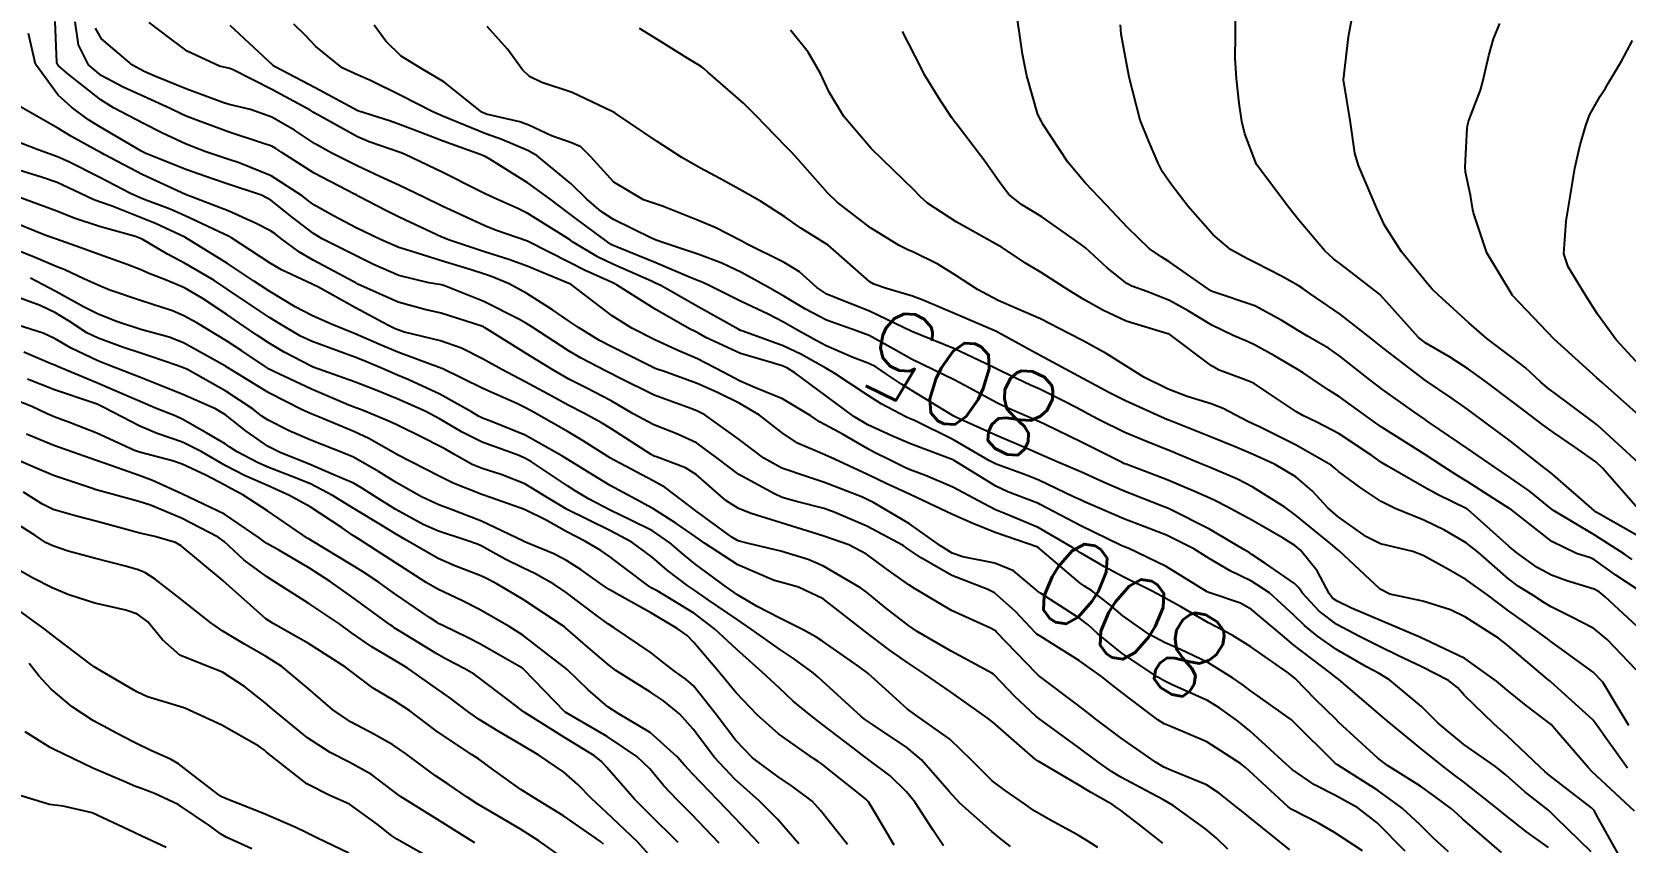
# Model space of a CAD drawing. Header units: metres. Extents: x 307586 to 320046, y 7427249 to 7434250.
# Drawn here: x 319040.3 to 319114.7, y 7429879.1 to 7429917 of the extents above; entities that cross this region are included whole.
import ezdxf
from ezdxf.enums import TextEntityAlignment as Align

# ---------------------------------------------------------------- set-up
doc = ezdxf.new("R2010")
doc.units = ezdxf.units.M
doc.header["$MEASUREMENT"] = 0
for name, color, linetype in [('Cotas', 45, 'Continuous'), ('Curvas de Nivel 1m', 11, 'Continuous'), ('Curvas de Nivel 5m', 15, 'Continuous')]:
    doc.layers.add(name, color=color, linetype=linetype)
doc.styles.add('Style-STANDARD', font='STANDARD.shx')

msp = doc.modelspace()

# ---------------------------------------------------------------- linework, layer by layer
at = {"layer": 'Curvas de Nivel 1m', "flags": 128}
for points, elevation in [([(319115.046, 7429892.358), (319114.689, 7429892.606), (319113.306, 7429893.489), (319111.368, 7429894.64), (319111.323, 7429894.674), (319110.236, 7429895.56), (319109.338, 7429896.191), (319108.601, 7429896.677), (319107.356, 7429897.534), (319105.62, 7429898.716), (319105.474, 7429898.819), (319105.375, 7429898.887), (319104.839, 7429899.264), (319103.388, 7429900.298), (319102.799, 7429900.746), (319101.404, 7429901.858), (319100.867, 7429902.227), (319099.893, 7429902.783), (319099.417, 7429903.063), (319098.696, 7429903.525), (319097.434, 7429904.201), (319095.536, 7429904.839), (319095.459, 7429904.856), (319095.443, 7429904.868), (319095.376, 7429904.908), (319093.457, 7429906.249), (319093.078, 7429906.482), (319092.51, 7429906.874), (319091.478, 7429907.871), (319090.494, 7429908.9), (319089.503, 7429909.958), (319088.694, 7429910.918), (319087.53, 7429912.686), (319087.443, 7429912.842), (319087.397, 7429912.932), (319087.28, 7429913.191), (319086.775, 7429914.942), (319086.582, 7429915.954), (319086.434, 7429916.947), (319086.234, 7429918.32)], 811), ([(319115.347, 7429896.871), (319113.443, 7429898.619), (319113.374, 7429898.682), (319113.163, 7429898.835), (319111.388, 7429900.155), (319111.11, 7429900.364), (319110.775, 7429900.649), (319110.055, 7429901.316), (319109.404, 7429901.825), (319108.269, 7429902.681), (319107.424, 7429903.415), (319105.984, 7429904.712), (319105.716, 7429904.986), (319105.449, 7429905.287), (319104.273, 7429906.732), (319103.481, 7429907.97), (319103.124, 7429908.746), (319102.647, 7429909.895), (319102.266, 7429910.759), (319102.099, 7429911.342), (319101.893, 7429912.765), (319101.563, 7429914.77), (319101.794, 7429916.767), (319102.084, 7429918.284)], 814), ([(319108.94, 7429878.672), (319107.148, 7429880.22), (319106.903, 7429880.446), (319106.606, 7429880.698), (319105.777, 7429881.329), (319105.163, 7429881.759), (319103.629, 7429882.735), (319103.178, 7429883.077), (319101.338, 7429884.759), (319101.204, 7429884.887), (319100.259, 7429885.82), (319099.308, 7429886.789), (319099.224, 7429886.866), (319098.938, 7429887.083), (319097.245, 7429888.276), (319096.375, 7429888.823), (319095.623, 7429889.201), (319095.258, 7429889.387), (319093.997, 7429890.121), (319093.27, 7429890.537), (319092.629, 7429890.866), (319091.279, 7429891.537), (319090.403, 7429892.012), (319089.291, 7429892.668), (319088.913, 7429892.914), (319087.307, 7429893.842), (319085.784, 7429894.485), (319085.319, 7429894.667), (319084.755, 7429894.966), (319083.331, 7429895.739), (319082.051, 7429896.277), (319081.338, 7429896.545), (319081.022, 7429896.687), (319080.371, 7429897.015), (319079.673, 7429897.35), (319079.348, 7429897.524), (319078.198, 7429898.198), (319077.359, 7429898.652), (319077.098, 7429898.792), (319076.696, 7429899.06), (319075.375, 7429899.854), (319074.109, 7429900.366), (319073.387, 7429900.686), (319072.606, 7429901.108), (319071.399, 7429901.726), (319070.424, 7429902.156), (319069.408, 7429902.622), (319068.341, 7429903.161), (319067.421, 7429903.73), (319065.499, 7429905.199), (319065.463, 7429905.22), (319065.443, 7429905.23), (319065.389, 7429905.255), (319063.451, 7429906.062), (319062.597, 7429906.375), (319061.458, 7429906.731), (319059.821, 7429907.266), (319059.464, 7429907.414), (319059.201, 7429907.537), (319057.474, 7429908.352), (319056.842, 7429908.665), (319055.591, 7429909.318), (319055.484, 7429909.376), (319055.385, 7429909.421), (319053.499, 7429910.407), (319051.987, 7429911.363), (319051.704, 7429911.556), (319051.516, 7429911.661), (319051.089, 7429911.803), (319049.522, 7429912.315), (319048.09, 7429912.841), (319047.529, 7429913.062), (319047.289, 7429913.172), (319046.776, 7429913.421), (319045.541, 7429913.986), (319044.581, 7429914.416), (319043.555, 7429914.963), (319042.959, 7429915.469), (319042.487, 7429916.392), (319042.338, 7429917.479)], 801), ([(319115.324, 7429894.718), (319113.668, 7429896.617), (319113.347, 7429896.918), (319112.397, 7429897.59), (319111.368, 7429898.288), (319110.873, 7429898.648), (319110.018, 7429899.299), (319109.384, 7429899.779), (319108.186, 7429900.682), (319107.399, 7429901.252), (319106.516, 7429901.816), (319105.41, 7429902.455), (319105.076, 7429902.723), (319103.44, 7429904.553), (319103.245, 7429904.742), (319101.457, 7429906.131), (319101.099, 7429906.405), (319100.697, 7429906.771), (319099.484, 7429908.211), (319099.009, 7429908.795), (319097.513, 7429910.81), (319096.955, 7429912.246), (319096.816, 7429912.821), (319096.702, 7429913.667), (319096.565, 7429914.825), (319096.515, 7429915.769), (319096.522, 7429916.826), (319096.517, 7429917.908)], 813), ([(319104.443, 7429878.727), (319103.146, 7429880.043), (319102.239, 7429880.749), (319101.159, 7429881.338), (319100.215, 7429881.825), (319099.17, 7429882.542), (319098.892, 7429882.793), (319097.196, 7429884.353), (319096.621, 7429884.819), (319095.789, 7429885.412), (319095.212, 7429885.76), (319093.573, 7429886.503), (319093.221, 7429886.672), (319092.902, 7429886.863), (319091.239, 7429887.965), (319090.083, 7429888.898), (319089.651, 7429889.298), (319089.26, 7429889.6), (319087.416, 7429890.784), (319087.272, 7429890.875), (319087.243, 7429890.901), (319087.212, 7429890.931), (319086.151, 7429891.817), (319085.285, 7429892.18), (319083.791, 7429892.471), (319083.29, 7429892.646), (319082.752, 7429892.985), (319081.308, 7429894.015), (319079.592, 7429895.026), (319079.412, 7429895.117), (319079.324, 7429895.159), (319079.1, 7429895.258), (319077.332, 7429895.951), (319076.495, 7429896.223), (319075.338, 7429896.627), (319074.492, 7429897.089), (319073.351, 7429897.952), (319071.74, 7429899.116), (319071.366, 7429899.306), (319071.09, 7429899.402), (319069.376, 7429900.028), (319067.705, 7429900.85), (319067.391, 7429901.024), (319067.102, 7429901.174), (319065.964, 7429901.757), (319065.402, 7429902.087), (319063.67, 7429903.217), (319063.415, 7429903.379), (319063.061, 7429903.582), (319061.43, 7429904.408), (319059.557, 7429905.152), (319059.442, 7429905.182), (319058.857, 7429905.276), (319057.446, 7429905.626), (319056.277, 7429906.134), (319055.455, 7429906.543), (319053.873, 7429907.336), (319053.465, 7429907.588), (319052.469, 7429908.352), (319051.481, 7429909.139), (319051.045, 7429909.374), (319049.49, 7429909.894), (319048.754, 7429910.137), (319047.5, 7429910.58), (319045.609, 7429911.341), (319045.512, 7429911.385), (319045.411, 7429911.441), (319043.524, 7429912.548), (319042.959, 7429912.901), (319042.172, 7429913.48), (319041.541, 7429914.047), (319040.488, 7429915.501), (319040.162, 7429916.92)], 799), ([(319111.135, 7429878.892), (319110.121, 7429879.633), (319109.15, 7429880.396), (319108.813, 7429880.673), (319107.166, 7429881.958), (319106.749, 7429882.276), (319106.208, 7429882.704), (319105.185, 7429883.529), (319103.703, 7429884.735), (319103.207, 7429885.158), (319101.337, 7429886.759), (319101.224, 7429886.847), (319100.926, 7429887.066), (319099.246, 7429888.356), (319098.712, 7429888.795), (319097.265, 7429890.015), (319096.756, 7429890.306), (319095.273, 7429890.807), (319095.209, 7429890.841), (319093.285, 7429892.028), (319091.509, 7429892.878), (319091.294, 7429892.962), (319091.156, 7429893.021), (319089.308, 7429893.925), (319087.406, 7429894.929), (319087.323, 7429894.97), (319085.893, 7429895.516), (319085.331, 7429895.786), (319083.391, 7429896.98), (319083.343, 7429897.007), (319083.294, 7429897.03), (319081.354, 7429897.76), (319080.476, 7429898.13), (319079.359, 7429898.65), (319078.705, 7429899.037), (319077.377, 7429900.007), (319075.943, 7429901.072), (319075.609, 7429901.29), (319075.396, 7429901.392), (319074.951, 7429901.531), (319073.402, 7429901.981), (319071.797, 7429902.728), (319071.411, 7429902.936), (319071.287, 7429902.997), (319071.026, 7429903.126), (319069.426, 7429904.041), (319067.648, 7429905.168), (319067.444, 7429905.273), (319066.13, 7429905.87), (319065.453, 7429906.211), (319063.463, 7429907.22), (319061.96, 7429907.735), (319061.47, 7429907.935), (319060.228, 7429908.51), (319059.479, 7429908.866), (319058.621, 7429909.279), (319057.491, 7429909.822), (319056.559, 7429910.242), (319055.504, 7429910.742), (319054.329, 7429911.332), (319053.517, 7429911.792), (319052.579, 7429912.41), (319051.529, 7429913.025), (319050.527, 7429913.38), (319049.536, 7429913.615), (319049.226, 7429913.705), (319047.547, 7429914.331), (319046.051, 7429914.937), (319045.559, 7429915.148), (319045.019, 7429915.445), (319043.575, 7429916.681), (319043.287, 7429917.172)], 802), ([(319113.134, 7429878.701), (319111.483, 7429880.303), (319111.153, 7429880.622), (319110.023, 7429881.518), (319109.169, 7429882.273), (319108.666, 7429882.675), (319107.188, 7429883.715), (319105.982, 7429884.708), (319105.596, 7429885.103), (319105.211, 7429885.489), (319103.724, 7429886.735), (319103.227, 7429887.034), (319102.64, 7429887.338), (319101.244, 7429888.149), (319100.353, 7429888.773), (319099.749, 7429889.274), (319099.262, 7429889.734), (319098.105, 7429890.802), (319097.278, 7429891.345), (319096.28, 7429891.822), (319095.289, 7429892.402), (319094.585, 7429892.847), (319093.302, 7429893.487), (319092.295, 7429893.883), (319091.314, 7429894.254), (319089.796, 7429894.903), (319089.469, 7429895.053), (319089.325, 7429895.118), (319088.954, 7429895.287), (319087.334, 7429896.059), (319086.712, 7429896.315), (319085.341, 7429896.808), (319085.041, 7429896.963), (319083.357, 7429897.939), (319081.53, 7429898.839), (319081.372, 7429898.909), (319081.305, 7429898.934), (319081.161, 7429899.003), (319079.98, 7429899.629), (319079.378, 7429900.014), (319077.813, 7429901.046), (319077.395, 7429901.291), (319076.264, 7429901.93), (319075.406, 7429902.34), (319073.478, 7429903.034), (319073.412, 7429903.058), (319073.323, 7429903.101), (319071.429, 7429904.164), (319069.683, 7429905.148), (319069.444, 7429905.263), (319069.246, 7429905.351), (319067.453, 7429906.143), (319066.761, 7429906.485), (319065.564, 7429907.198), (319065.505, 7429907.241), (319065.464, 7429907.271), (319065.254, 7429907.413), (319063.476, 7429908.52), (319063.004, 7429908.753), (319061.884, 7429909.244), (319061.486, 7429909.437), (319061.116, 7429909.626), (319059.5, 7429910.44), (319057.711, 7429911.288), (319057.514, 7429911.367), (319056.072, 7429911.865), (319055.521, 7429912.102), (319053.839, 7429913.028), (319053.532, 7429913.203), (319053.447, 7429913.256), (319053.306, 7429913.343), (319051.547, 7429914.292), (319049.723, 7429915.226), (319049.561, 7429915.287), (319049.081, 7429915.395), (319047.57, 7429916.102), (319046.819, 7429916.665), (319045.794, 7429917.437)], 803), ([(319114.389, 7429878.607), (319113.434, 7429880.333), (319113.271, 7429880.619), (319113.154, 7429880.747), (319112.612, 7429881.172), (319111.169, 7429882.274), (319110.969, 7429882.441), (319110.75, 7429882.646), (319109.195, 7429884.138), (319108.582, 7429884.676), (319107.216, 7429886.005), (319106.891, 7429886.366), (319106.468, 7429886.701), (319105.232, 7429887.345), (319104.101, 7429887.871), (319103.246, 7429888.281), (319102.31, 7429888.749), (319101.259, 7429889.32), (319100.43, 7429889.938), (319099.655, 7429890.784), (319099.495, 7429891.007), (319099.277, 7429891.235), (319097.927, 7429892.163), (319097.291, 7429892.593), (319097.157, 7429892.678), (319096.919, 7429892.816), (319095.307, 7429893.772), (319093.489, 7429894.69), (319093.322, 7429894.766), (319093.071, 7429894.863), (319091.33, 7429895.54), (319090.391, 7429895.951), (319089.338, 7429896.427), (319088.192, 7429896.922), (319087.348, 7429897.282), (319086.743, 7429897.548), (319085.361, 7429898.153), (319083.519, 7429898.979), (319083.374, 7429899.05), (319083.213, 7429899.143), (319081.386, 7429900.263), (319080.928, 7429900.549), (319080.23, 7429901.017), (319079.723, 7429901.352), (319079.398, 7429901.511), (319078.63, 7429901.809), (319077.406, 7429902.34), (319076.935, 7429902.584), (319076.066, 7429903.07), (319075.418, 7429903.435), (319074.697, 7429903.814), (319073.433, 7429904.413), (319072.002, 7429905.122), (319071.624, 7429905.307), (319071.445, 7429905.375), (319071.052, 7429905.529), (319069.454, 7429906.216), (319067.698, 7429906.93), (319067.462, 7429907.029), (319067.366, 7429907.075), (319067.211, 7429907.174), (319066.208, 7429907.927), (319065.476, 7429908.477), (319064.498, 7429909.21), (319063.494, 7429909.935), (319061.697, 7429911.061), (319061.512, 7429911.163), (319061.294, 7429911.252), (319059.519, 7429911.898), (319058.516, 7429912.287), (319057.527, 7429912.664), (319057.057, 7429912.826), (319055.533, 7429913.32), (319053.549, 7429914.384), (319051.675, 7429915.368), (319051.604, 7429915.41), (319051.564, 7429915.453), (319050.677, 7429916.274), (319049.582, 7429917.294)], 804), ([(319114.83, 7429882.603), (319113.876, 7429883.93), (319113.404, 7429884.618), (319113.205, 7429884.858), (319111.248, 7429886.64), (319111.223, 7429886.662), (319111.098, 7429886.769), (319109.248, 7429888.336), (319108.801, 7429888.675), (319107.263, 7429889.657), (319106.564, 7429889.999), (319105.27, 7429890.399), (319103.733, 7429890.735), (319103.275, 7429890.966), (319101.367, 7429892.759), (319101.294, 7429892.825), (319100.976, 7429893.087), (319099.318, 7429894.441), (319098.822, 7429894.795), (319097.332, 7429895.726), (319096.618, 7429896.103), (319095.341, 7429896.652), (319094.881, 7429896.845), (319093.352, 7429897.471), (319092.362, 7429897.866), (319091.364, 7429898.289), (319090.123, 7429898.899), (319089.632, 7429899.163), (319089.377, 7429899.298), (319088.603, 7429899.696), (319087.387, 7429900.303), (319086.956, 7429900.504), (319085.996, 7429900.951), (319085.587, 7429901.149), (319085.396, 7429901.246), (319084.851, 7429901.513), (319083.405, 7429902.197), (319081.413, 7429903), (319079.427, 7429903.956), (319077.939, 7429904.541), (319077.438, 7429904.742), (319076.97, 7429905.057), (319076.17, 7429905.789), (319075.454, 7429906.232), (319073.693, 7429907.098), (319073.464, 7429907.224), (319072.219, 7429907.868), (319071.473, 7429908.169), (319069.773, 7429908.854), (319069.481, 7429908.959), (319068.884, 7429909.156), (319067.495, 7429909.986), (319066.406, 7429911.187), (319065.952, 7429911.628), (319065.519, 7429911.817), (319064.585, 7429912.146), (319063.527, 7429912.65), (319063.105, 7429912.802), (319061.532, 7429913.164), (319061.335, 7429913.252), (319059.554, 7429914.675), (319058.534, 7429915.28), (319057.569, 7429915.87), (319056.849, 7429916.574), (319056.302, 7429917.309)], 806), ([(319114.9, 7429884.603), (319114.393, 7429885.427), (319113.676, 7429886.615), (319113.23, 7429887.096), (319111.646, 7429888.237), (319111.251, 7429888.519), (319111.091, 7429888.642), (319110.026, 7429889.424), (319109.266, 7429889.961), (319108.315, 7429890.68), (319107.28, 7429891.422), (319106.47, 7429891.888), (319105.291, 7429892.542), (319104.8, 7429892.725), (319103.298, 7429893.087), (319102.638, 7429893.412), (319101.317, 7429894.34), (319100.838, 7429894.767), (319100.106, 7429895.554), (319099.337, 7429896.215), (319098.341, 7429896.8), (319097.35, 7429897.26), (319096.59, 7429897.586), (319095.362, 7429898.09), (319093.405, 7429898.86), (319093.373, 7429898.876), (319093.351, 7429898.882), (319091.382, 7429899.766), (319090.634, 7429900.14), (319089.392, 7429900.802), (319089.188, 7429900.912), (319087.402, 7429901.885), (319086.72, 7429902.254), (319085.438, 7429902.96), (319085.413, 7429902.975), (319085.391, 7429902.982), (319083.426, 7429903.826), (319081.977, 7429904.452), (319081.438, 7429904.654), (319080.23, 7429905.018), (319079.629, 7429905.212), (319079.446, 7429905.326), (319077.487, 7429907.05), (319077.463, 7429907.069), (319076.227, 7429907.825), (319075.476, 7429908.365), (319074.35, 7429909.091), (319073.49, 7429909.579), (319072.47, 7429910.144), (319071.506, 7429910.655), (319070.667, 7429911.138), (319069.52, 7429911.877), (319067.605, 7429913.169), (319067.534, 7429913.219), (319067.421, 7429913.285), (319065.548, 7429914.178), (319064.128, 7429914.64), (319063.558, 7429914.921), (319063.23, 7429915.225), (319062.533, 7429916.196), (319061.583, 7429917.25)], 807), ([(319115.232, 7429887.2), (319113.88, 7429888.614), (319113.258, 7429889.129), (319112.233, 7429889.661), (319111.268, 7429890.137), (319110.952, 7429890.327), (319110.456, 7429890.652), (319109.728, 7429891.114), (319109.281, 7429891.442), (319107.867, 7429892.684), (319107.299, 7429893.125), (319106.283, 7429893.731), (319105.315, 7429894.19), (319103.979, 7429894.733), (319103.326, 7429895.062), (319102.392, 7429895.69), (319101.34, 7429896.467), (319101.186, 7429896.607), (319100.987, 7429896.765), (319099.357, 7429897.697), (319097.617, 7429898.56), (319097.371, 7429898.669), (319097.074, 7429898.814), (319095.954, 7429899.406), (319095.381, 7429899.627), (319094.26, 7429899.975), (319093.387, 7429900.308), (319092.24, 7429900.872), (319091.398, 7429901.394), (319090.49, 7429901.98), (319089.409, 7429902.563), (319088.743, 7429902.917), (319087.423, 7429903.593), (319086.3, 7429904.076), (319085.435, 7429904.46), (319084.479, 7429904.97), (319083.449, 7429905.634), (319082.616, 7429906.15), (319081.46, 7429906.72), (319081.258, 7429906.809), (319080.824, 7429907.016), (319079.475, 7429907.846), (319077.917, 7429909.046), (319077.489, 7429909.466), (319076.078, 7429911.072), (319075.806, 7429911.366), (319075.519, 7429911.653), (319074.117, 7429913.094), (319073.541, 7429913.665), (319071.878, 7429915.125), (319071.709, 7429915.272), (319071.565, 7429915.378), (319070.944, 7429915.761), (319069.578, 7429916.61), (319068.694, 7429917.159)], 808), ([(319115.259, 7429889.246), (319113.793, 7429890.615), (319113.501, 7429890.844), (319113.276, 7429890.964), (319112.002, 7429891.355), (319111.283, 7429891.615), (319110.619, 7429891.983), (319109.661, 7429892.664), (319109.297, 7429892.959), (319107.376, 7429894.689), (319107.323, 7429894.723), (319105.993, 7429895.374), (319105.333, 7429895.737), (319103.575, 7429896.738), (319103.345, 7429896.884), (319102.886, 7429897.208), (319101.365, 7429898.229), (319100.316, 7429898.776), (319099.671, 7429899.081), (319099.378, 7429899.252), (319098.067, 7429900.122), (319097.391, 7429900.569), (319097.23, 7429900.651), (319096.777, 7429900.819), (319095.759, 7429901.197), (319095.398, 7429901.396), (319093.458, 7429902.86), (319093.413, 7429902.889), (319093.371, 7429902.903), (319091.422, 7429903.49), (319090.329, 7429903.997), (319089.437, 7429904.504), (319088.763, 7429904.917), (319087.451, 7429905.762), (319086.715, 7429906.201), (319085.575, 7429906.958), (319085.464, 7429907.029), (319085.318, 7429907.108), (319083.48, 7429908.123), (319082.144, 7429909), (319081.801, 7429909.311), (319081.499, 7429909.629), (319080.053, 7429911.025), (319079.518, 7429911.547), (319078.233, 7429913.043), (319077.55, 7429914.183), (319077.141, 7429915.056), (319076.562, 7429916.054), (319075.738, 7429917.078)], 809), ([(319115.306, 7429893.466), (319113.374, 7429894.567), (319113.323, 7429894.597), (319113.292, 7429894.62), (319111.34, 7429896.325), (319111.166, 7429896.467), (319110.93, 7429896.646), (319109.361, 7429897.881), (319108.295, 7429898.681), (319107.38, 7429899.353), (319106.597, 7429899.913), (319105.393, 7429900.72), (319103.408, 7429902.244), (319102.779, 7429902.746), (319101.428, 7429903.792), (319099.991, 7429904.782), (319099.669, 7429905.011), (319099.447, 7429905.154), (319098.666, 7429905.583), (319097.457, 7429906.219), (319097.053, 7429906.41), (319096.286, 7429906.828), (319095.473, 7429907.537), (319094.316, 7429908.852), (319093.503, 7429909.898), (319093.112, 7429910.469), (319092.914, 7429910.869), (319092.5, 7429911.853), (319092.065, 7429912.882), (319091.563, 7429914.89), (319091.186, 7429916.894), (319091.15, 7429917.334)], 812), ([(319115.401, 7429901.411), (319114.294, 7429902.611), (319113.431, 7429903.821), (319112.922, 7429904.625), (319112.064, 7429906.027), (319111.861, 7429906.636), (319111.969, 7429908.16), (319112.049, 7429908.642), (319112.157, 7429909.297), (319112.371, 7429910.637), (319112.62, 7429911.73), (319112.882, 7429912.63), (319113.063, 7429913.104), (319113.554, 7429913.996), (319113.797, 7429914.38), (319113.95, 7429914.616), (319114.553, 7429915.63), (319115.069, 7429916.605)], 816), ([(319102.459, 7429878.747), (319101.141, 7429879.597), (319100.401, 7429880.027), (319099.152, 7429880.669), (319098.98, 7429880.792), (319097.17, 7429882.474), (319096.993, 7429882.635), (319096.764, 7429882.816), (319095.188, 7429883.832), (319093.506, 7429884.55), (319093.2, 7429884.67), (319092.892, 7429884.863), (319091.216, 7429886.142), (319090.797, 7429886.465), (319090.261, 7429886.894), (319089.234, 7429887.626), (319087.43, 7429888.749), (319087.252, 7429888.866), (319087.185, 7429888.931), (319086.247, 7429889.93), (319085.271, 7429890.798), (319084.93, 7429890.963), (319083.279, 7429891.598), (319081.85, 7429892.432), (319081.291, 7429892.805), (319081.175, 7429892.885), (319080.998, 7429893.004), (319079.306, 7429893.913), (319077.79, 7429894.571), (319077.318, 7429894.729), (319076.018, 7429895.07), (319075.459, 7429895.212), (319075.325, 7429895.261), (319074.989, 7429895.421), (319073.335, 7429896.327), (319072.302, 7429897.11), (319071.35, 7429897.808), (319070.44, 7429898.22), (319069.358, 7429898.641), (319068.403, 7429899.16), (319067.372, 7429899.76), (319066.203, 7429900.366), (319065.387, 7429900.783), (319064.637, 7429901.208), (319063.4, 7429901.975), (319061.456, 7429903.196), (319061.413, 7429903.225), (319061.373, 7429903.241), (319059.422, 7429903.863), (319058.668, 7429904.034), (319057.429, 7429904.372), (319055.539, 7429905.221), (319055.442, 7429905.273), (319055.355, 7429905.321), (319053.453, 7429906.339), (319052.813, 7429906.706), (319051.923, 7429907.363), (319051.67, 7429907.572), (319051.466, 7429907.712), (319050.796, 7429908.051), (319049.475, 7429908.642), (319047.483, 7429909.41), (319045.496, 7429910.318), (319043.689, 7429911.279), (319043.512, 7429911.376), (319043.348, 7429911.462), (319042.161, 7429912.122), (319041.523, 7429912.505), (319039.788, 7429913.507)], 798), ([(319099.069, 7429878.791), (319097.148, 7429880.328), (319096.883, 7429880.547), (319096.545, 7429880.819), (319095.765, 7429881.437), (319095.163, 7429881.831), (319093.532, 7429882.493), (319093.171, 7429882.658), (319092.824, 7429882.863), (319091.19, 7429884.004), (319090, 7429884.898), (319089.554, 7429885.252), (319089.209, 7429885.518), (319087.331, 7429886.929), (319087.224, 7429887.028), (319085.367, 7429888.958), (319085.31, 7429889.015), (319085.254, 7429889.059), (319085.079, 7429889.138), (319083.263, 7429889.975), (319081.534, 7429890.997), (319081.275, 7429891.169), (319080.198, 7429891.932), (319079.289, 7429892.597), (319078.462, 7429893.038), (319077.299, 7429893.446), (319076.749, 7429893.61), (319075.308, 7429894.06), (319073.9, 7429894.509), (319073.317, 7429894.73), (319072.718, 7429895.106), (319071.335, 7429896.319), (319070.846, 7429896.635), (319069.478, 7429897.148), (319069.375, 7429897.181), (319069.343, 7429897.194), (319069.233, 7429897.262), (319067.356, 7429898.476), (319066.923, 7429898.741), (319066.087, 7429899.189), (319065.368, 7429899.564), (319064.602, 7429899.98), (319063.384, 7429900.64), (319062.262, 7429901.231), (319061.398, 7429901.709), (319060.379, 7429902.232), (319059.406, 7429902.573), (319057.718, 7429902.979), (319057.411, 7429903.076), (319057.257, 7429903.138), (319056.938, 7429903.297), (319055.425, 7429904.108), (319053.704, 7429905.072), (319053.441, 7429905.208), (319053.144, 7429905.344), (319051.974, 7429905.888), (319051.451, 7429906.202), (319049.641, 7429907.388), (319049.464, 7429907.481), (319049.3, 7429907.556), (319047.473, 7429908.413), (319046.771, 7429908.716), (319045.481, 7429909.201), (319044.921, 7429909.446), (319043.494, 7429910.195), (319042.049, 7429910.937), (319041.508, 7429911.171), (319040.615, 7429911.499), (319039.517, 7429911.915)], 797), ([(319096.174, 7429878.824), (319095.645, 7429879.339), (319095.142, 7429879.747), (319093.608, 7429880.855), (319093.156, 7429881.129), (319092.602, 7429881.422), (319091.166, 7429882.189), (319090.727, 7429882.445), (319090.091, 7429882.896), (319089.183, 7429883.589), (319087.339, 7429884.929), (319087.204, 7429885.036), (319086.223, 7429885.954), (319085.262, 7429886.959), (319085.223, 7429886.995), (319085.147, 7429887.038), (319083.239, 7429888.065), (319081.654, 7429888.996), (319081.247, 7429889.277), (319080.162, 7429890.114), (319079.27, 7429890.835), (319079.005, 7429891.033), (319077.283, 7429892.047), (319076.573, 7429892.348), (319075.289, 7429892.735), (319073.776, 7429893.095), (319073.295, 7429893.231), (319073.005, 7429893.395), (319071.316, 7429894.626), (319070.664, 7429895.13), (319069.896, 7429895.709), (319069.332, 7429896.03), (319067.512, 7429896.998), (319067.342, 7429897.091), (319067.294, 7429897.122), (319067.213, 7429897.172), (319066.06, 7429897.9), (319065.354, 7429898.314), (319063.777, 7429899.216), (319063.366, 7429899.443), (319062.956, 7429899.637), (319061.379, 7429900.336), (319059.481, 7429901.269), (319059.421, 7429901.298), (319059.393, 7429901.308), (319059.339, 7429901.325), (319057.4, 7429902.043), (319056.512, 7429902.412), (319055.409, 7429902.893), (319054.342, 7429903.331), (319053.419, 7429903.732), (319052.619, 7429904.158), (319051.435, 7429904.868), (319050.665, 7429905.378), (319049.451, 7429906.185), (319047.463, 7429907.41), (319046.085, 7429908.046), (319045.472, 7429908.305), (319044.07, 7429908.861), (319043.479, 7429909.06), (319043.182, 7429909.166), (319042.556, 7429909.474), (319041.49, 7429909.966), (319040.77, 7429910.221), (319039.499, 7429910.599)], 796), ([(319090.103, 7429878.895), (319089.497, 7429879.265), (319089.139, 7429879.491), (319087.89, 7429880.178), (319087.15, 7429880.594), (319086.951, 7429880.733), (319086.669, 7429880.937), (319085.768, 7429881.56), (319085.163, 7429882.017), (319084.205, 7429882.97), (319083.188, 7429883.96), (319081.712, 7429884.995), (319081.207, 7429885.361), (319080.344, 7429886.143), (319079.369, 7429887.028), (319079.287, 7429887.093), (319079.224, 7429887.136), (319078.882, 7429887.378), (319077.238, 7429888.541), (319076.925, 7429888.74), (319076.334, 7429889.064), (319075.251, 7429889.61), (319074.191, 7429890.158), (319073.267, 7429890.709), (319072.693, 7429891.106), (319071.283, 7429892.158), (319070.749, 7429892.59), (319070.108, 7429893.138), (319069.301, 7429893.691), (319068.256, 7429894.213), (319067.315, 7429894.658), (319066.311, 7429895.185), (319065.691, 7429895.559), (319065.329, 7429895.799), (319063.646, 7429896.911), (319063.342, 7429897.089), (319063.029, 7429897.223), (319061.349, 7429897.838), (319060.404, 7429898.305), (319059.359, 7429898.926), (319058.684, 7429899.277), (319057.371, 7429899.853), (319056.433, 7429900.248), (319055.383, 7429900.658), (319053.458, 7429901.339), (319053.393, 7429901.369), (319052.094, 7429902.047), (319051.404, 7429902.455), (319050.85, 7429902.818), (319050.032, 7429903.384), (319049.419, 7429903.802), (319048.272, 7429904.56), (319047.437, 7429905.043), (319046.551, 7429905.423), (319045.747, 7429905.737), (319045.447, 7429905.869), (319044.766, 7429906.131), (319043.454, 7429906.606), (319042.827, 7429906.84), (319041.461, 7429907.312), (319040.964, 7429907.495), (319039.469, 7429908.1)], 794), ([(319086.022, 7429878.947), (319085.517, 7429879.334), (319085.14, 7429879.641), (319083.658, 7429880.975), (319083.158, 7429881.518), (319081.868, 7429882.993), (319081.181, 7429883.567), (319079.572, 7429884.65), (319079.201, 7429884.899), (319079.035, 7429885.032), (319077.219, 7429886.69), (319077.03, 7429886.862), (319076.806, 7429887.056), (319075.888, 7429887.729), (319075.234, 7429888.164), (319073.914, 7429889.093), (319073.25, 7429889.553), (319071.906, 7429890.471), (319071.27, 7429890.909), (319070.947, 7429891.125), (319069.991, 7429891.851), (319069.286, 7429892.461), (319068.327, 7429893.16), (319067.301, 7429893.713), (319066.294, 7429894.199), (319065.315, 7429894.691), (319064.461, 7429895.209), (319063.33, 7429895.881), (319062.237, 7429896.328), (319061.337, 7429896.608), (319060.885, 7429896.793), (319060.048, 7429897.259), (319059.596, 7429897.517), (319059.347, 7429897.653), (319058.596, 7429898.032), (319057.356, 7429898.638), (319056.911, 7429898.849), (319055.783, 7429899.314), (319055.365, 7429899.472), (319055.12, 7429899.569), (319053.377, 7429900.31), (319051.609, 7429901.139), (319051.391, 7429901.251), (319051.209, 7429901.363), (319050.116, 7429902.098), (319049.405, 7429902.564), (319048.019, 7429903.404), (319047.418, 7429903.734), (319046.876, 7429903.964), (319045.428, 7429904.434), (319043.95, 7429904.94), (319043.438, 7429905.148), (319042.748, 7429905.47), (319041.848, 7429905.885), (319041.449, 7429906.049), (319040.5, 7429906.452), (319039.453, 7429906.863)], 793), ([(319082.885, 7429878.982), (319082.397, 7429879.725), (319081.559, 7429880.996), (319081.158, 7429881.501), (319080.396, 7429882.242), (319079.36, 7429883.027), (319079.175, 7429883.163), (319078.68, 7429883.535), (319077.197, 7429884.673), (319076.686, 7429885.058), (319075.871, 7429885.732), (319075.216, 7429886.36), (319074.428, 7429887.088), (319073.233, 7429888.15), (319072.195, 7429889.11), (319071.254, 7429889.829), (319069.548, 7429890.867), (319069.271, 7429891.021), (319069.07, 7429891.152), (319067.286, 7429892.497), (319066.889, 7429892.776), (319066.174, 7429893.187), (319065.3, 7429893.649), (319064.327, 7429894.19), (319063.315, 7429894.682), (319061.778, 7429895.235), (319061.324, 7429895.392), (319059.989, 7429895.919), (319059.333, 7429896.241), (319057.367, 7429897.266), (319057.343, 7429897.276), (319057.318, 7429897.29), (319056.049, 7429898.009), (319055.353, 7429898.33), (319053.666, 7429899.031), (319053.361, 7429899.157), (319052.937, 7429899.344), (319051.375, 7429900.137), (319049.454, 7429901.327), (319049.393, 7429901.367), (319049.354, 7429901.39), (319047.404, 7429902.471), (319046.725, 7429902.739), (319045.409, 7429903.096), (319044.321, 7429903.451), (319043.418, 7429903.815), (319042.732, 7429904.161), (319041.434, 7429904.879), (319040.258, 7429905.502)], 792), ([(319080.588, 7429879.008), (319079.752, 7429880.413), (319079.381, 7429881.027), (319079.274, 7429881.148), (319079.155, 7429881.247), (319078.174, 7429882.028), (319077.171, 7429882.824), (319077.039, 7429882.92), (319076.816, 7429883.055), (319075.19, 7429884.208), (319074.186, 7429885.09), (319073.213, 7429886.131), (319072.398, 7429887.108), (319071.236, 7429888.476), (319070.914, 7429888.799), (319070.458, 7429889.132), (319069.253, 7429889.84), (319067.745, 7429890.686), (319067.27, 7429890.956), (319066.949, 7429891.175), (319065.966, 7429891.876), (319065.284, 7429892.312), (319064.693, 7429892.612), (319063.293, 7429893.194), (319063.275, 7429893.202), (319063.24, 7429893.221), (319061.306, 7429894.144), (319059.872, 7429894.704), (319059.318, 7429894.912), (319058.509, 7429895.278), (319057.329, 7429895.944), (319056.502, 7429896.47), (319055.341, 7429897.127), (319054.891, 7429897.325), (319053.349, 7429897.921), (319052.338, 7429898.365), (319051.358, 7429898.856), (319051.052, 7429899.057), (319050.648, 7429899.371), (319049.375, 7429900.222), (319047.577, 7429901.222), (319047.391, 7429901.305), (319047.108, 7429901.414), (319045.821, 7429901.857), (319045.398, 7429901.988), (319044.597, 7429902.252), (319043.405, 7429902.693), (319042.889, 7429902.946), (319042.065, 7429903.48), (319041.419, 7429903.872), (319040.698, 7429904.219), (319039.425, 7429904.686)], 791), ([(319076.139, 7429879.065), (319075.14, 7429880.215), (319074.26, 7429881.089), (319073.163, 7429882.067), (319072.194, 7429883.11), (319071.192, 7429884.424), (319070.57, 7429885.129), (319069.813, 7429885.745), (319069.213, 7429886.15), (319067.594, 7429887.166), (319067.226, 7429887.441), (319066.295, 7429888.245), (319065.243, 7429889.16), (319065.188, 7429889.201), (319063.262, 7429890.477), (319061.994, 7429891.233), (319061.52, 7429891.482), (319061.276, 7429891.593), (319060.073, 7429892.05), (319059.284, 7429892.402), (319057.754, 7429893.285), (319057.297, 7429893.559), (319056.683, 7429893.919), (319055.314, 7429894.753), (319054.389, 7429895.329), (319053.328, 7429895.885), (319052.429, 7429896.252), (319051.336, 7429896.666), (319050.853, 7429896.882), (319049.909, 7429897.382), (319049.565, 7429897.607), (319049.347, 7429897.758), (319048.489, 7429898.261), (319047.358, 7429898.891), (319047.004, 7429899.06), (319046.09, 7429899.429), (319045.367, 7429899.738), (319044.865, 7429899.95), (319043.38, 7429900.597), (319041.482, 7429901.389), (319041.392, 7429901.425), (319041.251, 7429901.482), (319039.94, 7429902.047)], 789), ([(319074.277, 7429879.088), (319073.141, 7429880.278), (319072.353, 7429881.108), (319071.165, 7429882.347), (319070.792, 7429882.749), (319070.446, 7429883.131), (319069.19, 7429884.271), (319067.698, 7429885.165), (319067.206, 7429885.475), (319066.298, 7429886.268), (319065.329, 7429887.198), (319065.274, 7429887.249), (319065.224, 7429887.29), (319064.837, 7429887.594), (319063.239, 7429888.813), (319062.608, 7429889.226), (319061.254, 7429890.003), (319060.43, 7429890.422), (319059.268, 7429890.973), (319058.734, 7429891.275), (319057.282, 7429892.212), (319056.625, 7429892.639), (319055.567, 7429893.316), (319055.296, 7429893.497), (319054.8, 7429893.825), (319053.315, 7429894.81), (319052.352, 7429895.35), (319051.327, 7429895.804), (319050.24, 7429896.285), (319049.337, 7429896.751), (319048.229, 7429897.401), (319047.347, 7429897.841), (319046.169, 7429898.245), (319045.354, 7429898.575), (319043.677, 7429899.457), (319043.365, 7429899.607), (319043.134, 7429899.695), (319041.375, 7429900.283), (319040.107, 7429900.774)], 788), ([(319072.413, 7429879.107), (319071.143, 7429880.435), (319070.444, 7429881.131), (319069.812, 7429881.793), (319069.167, 7429882.576), (319068.567, 7429883.156), (319067.187, 7429884.079), (319065.254, 7429885.199), (319065.224, 7429885.22), (319065.203, 7429885.241), (319063.293, 7429887.219), (319063.223, 7429887.277), (319063.088, 7429887.358), (319061.235, 7429888.409), (319060.686, 7429888.697), (319059.514, 7429889.266), (319059.33, 7429889.354), (319059.245, 7429889.404), (319058.885, 7429889.637), (319057.265, 7429890.754), (319056.482, 7429891.302), (319055.757, 7429891.792), (319055.281, 7429892.093), (319053.418, 7429893.212), (319053.292, 7429893.287), (319053.208, 7429893.341), (319051.312, 7429894.625), (319050.168, 7429895.377), (319049.612, 7429895.672), (319049.327, 7429895.821), (319048.434, 7429896.297), (319047.337, 7429896.804), (319046.879, 7429896.958), (319045.342, 7429897.361), (319045.113, 7429897.442), (319043.351, 7429898.257), (319042.068, 7429898.761), (319041.358, 7429899.016), (319041.03, 7429899.155), (319040.316, 7429899.496), (319039.368, 7429899.879)], 787), ([(319070.494, 7429879.129), (319069.143, 7429880.465), (319068.455, 7429881.157), (319067.168, 7429882.639), (319066.919, 7429882.923), (319066.591, 7429883.179), (319065.185, 7429884.031), (319063.304, 7429885.219), (319063.204, 7429885.292), (319062.898, 7429885.531), (319061.219, 7429886.806), (319060.967, 7429886.99), (319060.535, 7429887.25), (319059.668, 7429887.704), (319059.23, 7429887.946), (319057.548, 7429888.978), (319057.242, 7429889.167), (319057.166, 7429889.215), (319057.054, 7429889.293), (319055.262, 7429890.613), (319054.252, 7429891.33), (319053.279, 7429891.952), (319051.873, 7429892.768), (319051.29, 7429893.094), (319051.133, 7429893.204), (319050.937, 7429893.365), (319049.309, 7429894.474), (319047.354, 7429895.41), (319047.323, 7429895.427), (319045.949, 7429896.051), (319045.331, 7429896.285), (319044.056, 7429896.733), (319043.338, 7429896.981), (319041.917, 7429897.474), (319041.345, 7429897.684), (319040.058, 7429898.207)], 786), ([(319067.01, 7429879.059), (319066.866, 7429879.174), (319065.141, 7429880.374), (319063.772, 7429881.214), (319063.157, 7429881.602), (319061.883, 7429882.516), (319061.171, 7429883.042), (319061.051, 7429883.121), (319060.839, 7429883.245), (319059.189, 7429884.348), (319057.965, 7429885.282), (319057.208, 7429885.782), (319056.252, 7429886.343), (319055.221, 7429887.12), (319054.958, 7429887.323), (319053.234, 7429888.431), (319051.577, 7429889.357), (319051.246, 7429889.588), (319049.666, 7429890.985), (319049.272, 7429891.339), (319049.212, 7429891.391), (319047.289, 7429892.998), (319047.024, 7429893.148), (319046.06, 7429893.428), (319045.295, 7429893.605), (319045.078, 7429893.66), (319043.303, 7429894.141), (319042.402, 7429894.374), (319041.311, 7429894.692), (319040.777, 7429894.951), (319039.932, 7429895.501)], 784), ([(319065.115, 7429878.418), (319063.992, 7429879.211), (319063.131, 7429879.754), (319061.886, 7429880.488), (319061.148, 7429880.919), (319060.646, 7429881.248), (319059.75, 7429881.852), (319059.163, 7429882.24), (319057.761, 7429883.284), (319057.179, 7429883.7), (319056.311, 7429884.178), (319055.195, 7429884.766), (319054.368, 7429885.328), (319053.213, 7429886.331), (319051.992, 7429887.352), (319051.228, 7429887.843), (319050.251, 7429888.393), (319049.239, 7429889.003), (319048.672, 7429889.396), (319047.26, 7429890.519), (319046.078, 7429891.428), (319045.584, 7429891.744), (319045.277, 7429891.873), (319044.69, 7429892.035), (319043.282, 7429892.402), (319042.01, 7429892.749), (319041.288, 7429892.986), (319040.959, 7429893.154), (319040.456, 7429893.493), (319039.74, 7429893.944)], 783), ([(319061, 7429879.12), (319060.804, 7429879.245), (319059.138, 7429880.288), (319057.534, 7429881.286), (319057.156, 7429881.565), (319056.172, 7429882.314), (319055.168, 7429882.875), (319054.252, 7429883.329), (319053.183, 7429884.018), (319051.55, 7429885.357), (319051.206, 7429885.652), (319050.253, 7429886.414), (319049.22, 7429887.086), (319048.431, 7429887.398), (319047.228, 7429887.881), (319046.411, 7429888.599), (319045.725, 7429889.433), (319045.248, 7429889.799), (319044.703, 7429889.993), (319043.256, 7429890.314), (319042.038, 7429890.695), (319041.266, 7429891.022), (319040.35, 7429891.494), (319039.662, 7429891.889)], 782), ([(319059.113, 7429878.29), (319057.358, 7429879.288), (319057.125, 7429879.442), (319056.441, 7429879.992), (319055.147, 7429880.921), (319054.235, 7429881.329), (319053.158, 7429881.865), (319051.275, 7429883.359), (319051.174, 7429883.442), (319050.914, 7429883.627), (319049.191, 7429884.62), (319047.454, 7429885.407), (319047.204, 7429885.487), (319045.711, 7429885.935), (319045.21, 7429886.171), (319043.531, 7429887.146), (319043.222, 7429887.34), (319043.057, 7429887.462), (319041.237, 7429888.844), (319040.878, 7429889.124), (319040.382, 7429889.493), (319039.255, 7429890.312)], 781), ([(319050.588, 7429878.838), (319049.39, 7429879.386), (319049.125, 7429879.544), (319048.623, 7429879.903), (319047.145, 7429880.909), (319046.05, 7429881.427), (319045.385, 7429881.666), (319045.156, 7429881.755), (319044.628, 7429881.976), (319043.164, 7429882.609), (319041.357, 7429883.478), (319041.174, 7429883.572), (319039.996, 7429884.309)], 779), ([(319046.595, 7429878.895), (319045.451, 7429879.435), (319045.125, 7429879.577), (319044.867, 7429879.702), (319043.139, 7429880.525), (319041.784, 7429880.833), (319041.144, 7429880.906), (319039.153, 7429881.51)], 778)]:
    msp.add_lwpolyline(points, dxfattribs=dict(at, elevation=elevation))
at = {"layer": 'Curvas de Nivel 5m', "flags": 128}
for points, elevation in [([(319106.473, 7429878.7), (319105.764, 7429879.336), (319105.145, 7429879.958), (319104.314, 7429880.728), (319103.161, 7429881.576), (319101.283, 7429882.759), (319101.174, 7429882.845), (319099.224, 7429884.79), (319099.139, 7429884.855), (319097.217, 7429886.24), (319096.881, 7429886.477), (319096.388, 7429886.823), (319095.233, 7429887.538), (319093.949, 7429888.147), (319093.247, 7429888.457), (319092.473, 7429888.868), (319091.261, 7429889.717), (319090.634, 7429890.256), (319089.803, 7429890.902), (319089.475, 7429891.107), (319089.276, 7429891.251), (319087.293, 7429892.93), (319085.303, 7429893.607), (319084.226, 7429894.054), (319083.315, 7429894.46), (319082.194, 7429894.991), (319081.327, 7429895.388), (319080.216, 7429895.901), (319079.336, 7429896.329), (319077.8, 7429897.045), (319077.345, 7429897.243), (319076.071, 7429897.79), (319075.355, 7429898.271), (319074.291, 7429899.091), (319073.371, 7429899.636), (319072.329, 7429900.16), (319071.385, 7429900.571), (319069.806, 7429901.144), (319069.497, 7429901.252), (319069.394, 7429901.296), (319069.118, 7429901.43), (319067.404, 7429902.281), (319066.819, 7429902.591), (319065.838, 7429903.194), (319065.417, 7429903.476), (319064.623, 7429904.01), (319063.436, 7429904.777), (319062.598, 7429905.233), (319061.777, 7429905.576), (319061.447, 7429905.687), (319060.827, 7429905.879), (319059.453, 7429906.311), (319057.963, 7429906.779), (319057.459, 7429906.931), (319057.2, 7429907.033), (319056.604, 7429907.303), (319055.822, 7429907.67), (319055.468, 7429907.853), (319054.397, 7429908.408), (319053.479, 7429908.93), (319053.239, 7429909.102), (319052.933, 7429909.348), (319051.496, 7429910.273), (319049.999, 7429910.891), (319049.508, 7429911.044), (319048.44, 7429911.401), (319047.516, 7429911.756), (319046.381, 7429912.287), (319045.526, 7429912.727), (319044.132, 7429913.454), (319043.538, 7429913.831), (319041.993, 7429915.047), (319041.562, 7429915.414), (319041.501, 7429915.491), (319041.482, 7429915.573), (319041.408, 7429917.492)], 800), ([(319115.153, 7429880.6), (319113.171, 7429882.447), (319113.002, 7429882.622), (319111.695, 7429884.135), (319111.263, 7429884.639), (319111.203, 7429884.695), (319110.092, 7429885.537), (319109.219, 7429886.243), (319108.718, 7429886.675), (319107.238, 7429887.72), (319105.341, 7429888.629), (319105.252, 7429888.667), (319105.132, 7429888.721), (319103.261, 7429889.513), (319101.947, 7429890.073), (319101.269, 7429890.399), (319101.06, 7429890.553), (319100.896, 7429890.766), (319100.334, 7429891.825), (319099.555, 7429892.786), (319099.296, 7429893.005), (319098.745, 7429893.352), (319097.313, 7429894.171), (319096.112, 7429894.828), (319095.586, 7429895.096), (319095.327, 7429895.213), (319094.683, 7429895.493), (319093.335, 7429896.068), (319091.422, 7429896.8), (319091.342, 7429896.827), (319091.307, 7429896.845), (319091.225, 7429896.882), (319089.357, 7429897.825), (319087.639, 7429898.657), (319087.371, 7429898.779), (319087.006, 7429898.936), (319085.86, 7429899.435), (319085.38, 7429899.668), (319083.886, 7429900.477), (319083.391, 7429900.745), (319082.905, 7429900.985), (319081.4, 7429901.709), (319080.565, 7429902.173), (319079.411, 7429902.814), (319078.832, 7429903.036), (319077.42, 7429903.53), (319076.45, 7429904.042), (319075.437, 7429904.658), (319074.677, 7429905.088), (319073.45, 7429905.762), (319072.543, 7429906.203), (319071.458, 7429906.605), (319069.834, 7429907.146), (319069.464, 7429907.276), (319069.254, 7429907.363), (319067.474, 7429908.236), (319066.907, 7429908.609), (319066.236, 7429909.189), (319065.493, 7429909.902), (319063.909, 7429911.216), (319063.515, 7429911.451), (319062.256, 7429911.975), (319061.523, 7429912.239), (319059.888, 7429912.908), (319059.531, 7429913.055), (319059.042, 7429913.275), (319057.544, 7429914.037), (319056.133, 7429914.732), (319055.558, 7429914.977), (319054.799, 7429915.328), (319053.573, 7429916.324), (319053.073, 7429916.843), (319052.547, 7429917.356)], 805), ([(319115.277, 7429890.97), (319114.293, 7429891.62), (319113.29, 7429892.332), (319113.099, 7429892.43), (319112.454, 7429892.628), (319111.301, 7429893.201), (319109.406, 7429894.669), (319109.358, 7429894.705), (319109.324, 7429894.731), (319109.167, 7429894.829), (319107.336, 7429895.998), (319106.903, 7429896.26), (319106.201, 7429896.707), (319105.351, 7429897.277), (319103.921, 7429898.178), (319103.37, 7429898.526), (319103.062, 7429898.743), (319101.385, 7429899.953), (319100.89, 7429900.269), (319100.115, 7429900.779), (319099.682, 7429901.072), (319099.397, 7429901.244), (319098.342, 7429901.862), (319097.409, 7429902.386), (319097.12, 7429902.524), (319096.421, 7429902.825), (319095.42, 7429903.302), (319094.31, 7429903.971), (319093.437, 7429904.459), (319092.382, 7429904.871), (319091.686, 7429905.118), (319091.447, 7429905.254), (319090.535, 7429905.98), (319089.516, 7429906.909), (319089.464, 7429906.957), (319089.274, 7429907.103), (319087.484, 7429908.362), (319086.526, 7429908.945), (319085.947, 7429909.402), (319085.503, 7429909.988), (319084.814, 7429910.967), (319083.53, 7429912.663), (319083.388, 7429912.838), (319083.277, 7429912.984), (319082.729, 7429913.809), (319081.999, 7429915.003), (319081.857, 7429915.297), (319081.572, 7429915.873), (319080.967, 7429917.016)], 810), ([(319115.378, 7429899.079), (319113.641, 7429900.618), (319113.395, 7429900.843), (319111.413, 7429902.64), (319109.479, 7429904.669), (319109.463, 7429904.689), (319109.443, 7429904.717), (319108.268, 7429906.682), (319107.636, 7429908.543), (319107.609, 7429908.689), (319107.5, 7429909.372), (319107.273, 7429910.456), (319107.244, 7429910.694), (319107.345, 7429912.506), (319107.37, 7429912.692), (319107.406, 7429912.821), (319107.54, 7429913.184), (319107.959, 7429914.284), (319108.077, 7429914.685), (319108.351, 7429915.906), (319108.576, 7429916.68), (319108.876, 7429917.395)], 815), ([(319093.135, 7429879.102), (319092.098, 7429879.916), (319091.15, 7429880.638), (319091.011, 7429880.742), (319090.79, 7429880.885), (319089.747, 7429881.489), (319089.162, 7429881.835), (319087.306, 7429882.929), (319087.174, 7429883.023), (319086.568, 7429883.553), (319085.2, 7429884.754), (319084.935, 7429884.963), (319083.215, 7429886.17), (319082.022, 7429886.992), (319081.228, 7429887.525), (319080.353, 7429888.132), (319079.242, 7429888.971), (319079.167, 7429889.031), (319077.265, 7429890.52), (319076.119, 7429891.067), (319075.446, 7429891.249), (319075.275, 7429891.295), (319074.981, 7429891.377), (319073.283, 7429892.1), (319071.722, 7429893.116), (319071.297, 7429893.423), (319070.393, 7429894.047), (319069.317, 7429894.734), (319068.53, 7429895.158), (319067.329, 7429895.804), (319066.483, 7429896.331), (319065.341, 7429897.032), (319065.072, 7429897.203), (319063.352, 7429898.159), (319061.788, 7429898.806), (319061.36, 7429898.961), (319061.172, 7429899.054), (319060.854, 7429899.248), (319059.375, 7429900.075), (319057.927, 7429900.743), (319057.388, 7429900.967), (319056.609, 7429901.302), (319055.749, 7429901.668), (319055.398, 7429901.811), (319054.639, 7429902.089), (319053.405, 7429902.535), (319052.856, 7429902.794), (319051.889, 7429903.363), (319051.417, 7429903.657), (319050.614, 7429904.189), (319049.437, 7429904.987), (319048.815, 7429905.396), (319047.451, 7429906.194), (319046.65, 7429906.617), (319045.462, 7429907.312), (319045.163, 7429907.443), (319043.467, 7429907.91), (319042.289, 7429908.295), (319041.474, 7429908.621), (319039.701, 7429909.287)], 795), ([(319078.406, 7429879.037), (319077.147, 7429880.63), (319076.748, 7429881.056), (319075.842, 7429881.752), (319075.164, 7429882.205), (319073.965, 7429883.092), (319073.185, 7429883.894), (319072.272, 7429885.109), (319071.216, 7429886.449), (319070.862, 7429886.768), (319070.33, 7429887.133), (319069.704, 7429887.619), (319069.231, 7429887.999), (319067.501, 7429889.167), (319067.245, 7429889.332), (319066.728, 7429889.701), (319065.267, 7429890.814), (319064.688, 7429891.206), (319063.779, 7429891.716), (319063.28, 7429891.95), (319062.421, 7429892.365), (319061.291, 7429892.999), (319061.125, 7429893.076), (319060.582, 7429893.251), (319059.299, 7429893.681), (319058.588, 7429893.993), (319057.314, 7429894.684), (319056.31, 7429895.305), (319055.717, 7429895.704), (319055.329, 7429895.915), (319054.308, 7429896.355), (319053.337, 7429896.778), (319051.905, 7429897.354), (319051.346, 7429897.631), (319050.328, 7429898.351), (319049.36, 7429899.108), (319048.892, 7429899.395), (319047.373, 7429900.058), (319046.32, 7429900.485), (319045.384, 7429900.858), (319043.86, 7429901.455), (319043.395, 7429901.641), (319042.153, 7429902.225), (319041.405, 7429902.659), (319040.839, 7429902.927), (319039.412, 7429903.384)], 790), ([(319069.117, 7429878.588), (319068.606, 7429879.155), (319067.143, 7429880.531), (319066.444, 7429881.181), (319065.807, 7429881.838), (319065.165, 7429882.416), (319063.993, 7429883.212), (319063.18, 7429883.692), (319062.094, 7429884.326), (319061.198, 7429884.88), (319060.677, 7429885.248), (319059.837, 7429885.889), (319059.213, 7429886.326), (319057.839, 7429887.284), (319057.227, 7429887.664), (319056.197, 7429888.27), (319055.239, 7429888.929), (319054.692, 7429889.326), (319053.257, 7429890.305), (319051.589, 7429891.357), (319051.275, 7429891.555), (319050.233, 7429892.327), (319049.291, 7429893.193), (319049.016, 7429893.393), (319047.306, 7429894.282), (319045.857, 7429894.89), (319045.317, 7429895.063), (319043.889, 7429895.454), (319043.324, 7429895.615), (319043.107, 7429895.68), (319041.331, 7429896.275), (319040.479, 7429896.642), (319039.337, 7429897.132)], 785), ([(319055.116, 7429878.627), (319053.648, 7429879.335), (319053.127, 7429879.598), (319052.643, 7429879.832), (319051.14, 7429880.49), (319049.355, 7429881.182), (319049.151, 7429881.281), (319049, 7429881.392), (319047.167, 7429882.809), (319046.782, 7429883.029), (319045.877, 7429883.429), (319045.178, 7429883.771), (319044.531, 7429884.099), (319043.193, 7429884.813), (319042.197, 7429885.47), (319041.211, 7429886.294), (319040.644, 7429886.918), (319040.189, 7429887.496)], 780)]:
    msp.add_lwpolyline(points, dxfattribs=dict(at, elevation=elevation))

# ---------------------------------------------------------------- texts
at = {"layer": 'Cotas', "style": 'Style-STANDARD'}
for s, rotation, p in [('805', 154.16842, (319083.64, 7429900.562, 805)), ('800', 148.10514, (319091.693, 7429889.558, 800))]:
    msp.add_text(s, height=4, rotation=rotation, dxfattribs=at).set_placement(p, align=Align.MIDDLE_CENTER)

doc.saveas('drawing.dxf')
